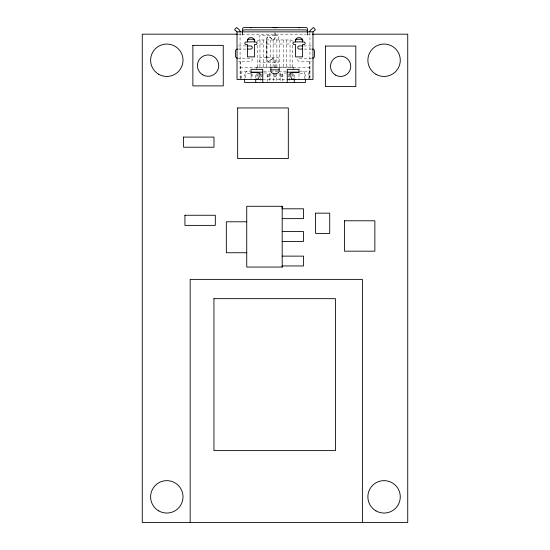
<?xml version="1.0" encoding="UTF-8"?>
<svg xmlns="http://www.w3.org/2000/svg" width="550" height="550" viewBox="0 0 550 550"><rect width="100%" height="100%" fill="white"/><g stroke="black" fill="none" stroke-linecap="round" stroke-linejoin="round"><path stroke-width="0.41" stroke-dasharray="2.75 2.06" d="M241.326 78.616L241.326 72.683L241.773 71.603L242.846 71.163L250.333 71.163M292.6 73.391L292.607 76.546A3.204 2.626 -90 0 0 292.854 77.646M304.377 78.616L304.322 72.284L302.844 71.163M257.338 41.463L257.868 40.556L259.298 39.957L290.702 39.957L292.132 40.556L292.662 41.463M247.177 71.163L245.678 72.284L245.623 79.468M238.487 34.182L241.065 34.182M241.924 34.182L306.357 34.182M307.216 34.182L311.513 34.182M274.897 35.399L259.806 35.399L259.806 39.957M275.103 35.399L278.548 35.399L278.548 39.957M259.957 44.014L263.704 44.014M266.544 44.014L270.291 44.014M273.123 44.014L276.877 44.014M279.709 44.014L283.456 44.014M286.296 44.014L290.043 44.014M238.535 45.939L246.235 45.939M303.765 45.939L311.465 45.939M238.37 49.074L245.761 49.074M304.239 49.074L312.448 49.074M266.798 57.688L259.806 57.688L259.806 62.246L274.897 62.246M266.998 57.688L278.548 57.688L278.548 62.246L275.103 62.246M237.552 58.197L250.69 58.197A1.567 1.567 0 0 1 252.258 59.764A1.567 1.567 0 0 1 250.69 61.332L238.645 61.332M311.63 58.197L299.31 58.197A1.567 1.567 0 0 0 297.743 59.764A1.567 1.567 0 0 0 299.31 61.332L311.355 61.332M269.156 67.107L257.675 67.107A0.811 0.811 0 0 0 256.871 67.918M269.981 67.107L280.019 67.107M280.844 67.107L292.325 67.107A0.811 0.811 0 0 1 293.129 67.918M240.103 67.313L309.897 67.313L309.897 79.468M271.679 67.616L278.321 67.616M263.615 71.163L269.521 71.163M270.359 71.163L277.949 71.163M278.795 71.163L286.385 71.163M299.668 71.163L307.154 71.163L308.227 71.603L308.674 72.683L308.674 78.616M263.911 72.985L267.149 72.985L267.149 82.507M286.901 72.985L282.851 72.985L282.851 82.507M250.058 73.391L246.634 73.391A2.028 2.028 0 0 0 244.613 75.412L244.613 79.468M299.942 73.391L303.366 73.391A2.028 2.028 0 0 1 305.387 75.412L305.387 79.468M260.562 74.401L263.099 74.401M267.149 74.401L269.679 74.401M273.735 74.401L276.265 74.401M280.321 74.401L282.851 74.401M287.746 74.401L289.438 74.401M260.562 75.921L263.099 75.921M267.149 75.921L269.679 75.921M273.735 75.921L276.265 75.921M280.321 75.921L282.851 75.921M287.746 75.921L289.438 75.921M260.562 76.244L262.254 76.244M267.149 76.244L269.679 76.244M273.735 76.244L276.265 76.244M280.321 76.244L282.851 76.244M287.746 76.244L289.438 76.244M262.742 79.468L286.901 79.468M309.946 32.684L309.946 78.636M309.21 61.332L309.203 78.643M299.007 73.796L299.007 79.468M294.498 77.846L294.498 75.412A2.028 2.028 0 0 1 295.515 73.659M293.129 67.313L293.129 71.163M293.129 73.796L293.129 79.468M292.731 45.361L292.731 67.313M290.043 39.957L290.043 67.313M289.438 72.985L289.438 82.507M286.296 39.957L286.296 67.313M283.456 39.957L283.456 67.313M280.321 72.985L280.321 82.507M279.709 39.957L279.709 67.313M279.153 73.391L279.153 79.468M276.877 39.957L276.877 67.313M276.265 72.985L276.265 82.507M275.103 32.622L275.103 37.984A1.622 1.622 0 0 1 272.559 39.318L269.218 37.022A1.416 1.416 0 0 0 266.998 38.191L266.998 59.764A1.416 1.416 0 0 0 269.218 60.933L272.559 58.63A1.622 1.622 0 0 1 275.103 59.971L275.103 67.107M274.897 32.622L274.897 37.984A1.416 1.416 0 0 1 272.676 39.153L269.335 36.85A1.622 1.622 0 0 0 266.798 38.191L266.798 59.764A1.622 1.622 0 0 0 269.335 61.098L272.676 58.802A1.416 1.416 0 0 1 274.897 59.971L274.897 67.107M273.735 72.985L273.735 82.507M273.123 39.957L273.123 67.313M270.847 73.391L270.847 79.468M270.291 39.957L270.291 67.313M269.679 72.985L269.679 82.507M266.544 39.957L266.544 67.313M263.704 39.957L263.704 67.313M260.562 72.985L260.562 82.507M259.957 39.957L259.957 67.313M257.4 73.391L257.393 76.546A3.204 2.626 90 0 1 257.146 77.646M257.269 45.361L257.269 67.313M256.871 67.313L256.871 71.163M256.871 73.796L256.871 79.468M255.502 77.846L255.502 75.412A2.028 2.028 0 0 0 254.485 73.659M252.079 73.954L252.079 78.677M251.501 73.954L251.501 78.677M250.992 72.174L250.992 78.657M240.79 61.332L240.797 79.468M240.054 32.684L240.103 79.468"/><path stroke-width="0.82" d="M190.176 522.5L190.176 279.379L362.388 279.379L362.388 522.5M242.584 34.898L242.584 31.556M282.191 267.059L282.191 206.278L246.737 206.278L246.737 267.059L282.191 267.059L282.191 265.959L303.538 265.959L303.538 256.128L282.191 256.128M293.349 79.468A3.204 2.626 -90 0 1 290.868 76.546L290.861 73.322M240.054 31.859A2.578 2.578 0 0 0 238.989 29.549L236.521 27.5L234.582 29.837L237.016 31.859L312.984 31.859L315.418 29.837L313.479 27.5L311.011 29.549A2.578 2.578 0 0 0 309.946 31.859M237.627 34.182L142.271 34.182L142.271 522.5L407.729 522.5L407.729 34.182L312.373 34.182M247.397 41.883L254.485 41.883M295.515 41.883L302.603 41.883M247.259 45.939L250.69 45.939A1.567 1.567 0 0 1 252.258 47.506A1.567 1.567 0 0 1 250.69 49.074L247.404 49.074M302.741 45.939L299.31 45.939A1.567 1.567 0 0 0 297.743 47.506A1.567 1.567 0 0 0 299.31 49.074L302.596 49.074M270.847 69.843L279.153 69.843M250.992 72.174L262.742 72.174M287.258 72.174L299.007 72.174M262.742 79.468L237.016 79.468L237.016 31.859M287.258 79.468L312.984 79.468L312.984 31.859M282.191 218.632L303.538 218.632L303.538 208.801L282.191 208.801L282.191 206.278M246.737 221.788L226.332 221.788L226.332 252.746L246.737 252.746M282.191 231.591L303.538 231.591L303.538 241.423L282.191 241.423M259.139 73.322L259.132 76.546A3.204 2.626 90 0 1 256.651 79.468M307.416 34.898L307.416 28.765A2.028 1.265 0 0 0 305.387 27.5L244.613 27.5A2.028 1.265 0 0 0 242.584 28.765L242.584 31.859M305.387 79.468L305.387 82.507L244.613 82.507L244.613 79.468M294.278 79.468L294.278 82.507M287.258 82.507L287.258 69.334L299.007 69.334L299.007 72.373L291.686 72.373A1.011 0.832 -90 0 0 290.861 73.391M279.153 67.815L279.153 70.854A2.53 2.53 0 0 1 276.623 73.391L273.377 73.391A2.53 2.53 0 0 1 270.847 70.854L270.847 67.815M262.742 82.507L262.742 69.334L250.992 69.334L250.992 72.373L258.314 72.373A1.011 0.832 90 0 1 259.139 73.391M255.722 79.468L255.722 82.507M256.568 72.373A1.011 0.832 90 0 1 257.29 72.882M247.397 41.009A2.028 1.753 0 0 1 249.425 39.249L252.464 39.249A2.028 1.753 0 0 1 254.485 41.009M307.416 31.137A2.028 1.265 0 0 0 305.387 29.879L244.613 29.879A2.028 1.265 0 0 0 242.584 31.137M272.972 27.5A2.028 1.265 0 0 1 274.409 27.871M256.362 78.822A3.204 2.626 90 0 1 254.911 79.468M302.603 41.009A2.028 1.753 0 0 0 300.575 39.249L297.536 39.249A2.028 1.753 0 0 0 295.515 41.009M292.71 72.882A1.011 0.832 -90 0 1 293.432 72.373M295.089 79.468A3.204 2.626 -90 0 1 293.638 78.822M298.299 27.5A2.028 1.265 0 0 1 299.729 27.871M275.591 27.871A2.028 1.265 0 0 1 277.028 27.5M312.448 49.074A2.028 2.028 0 0 1 314.476 51.102L314.476 56.169A2.028 2.028 0 0 1 312.448 58.197M237.552 58.197A2.028 2.028 0 0 1 235.524 56.169L235.524 51.102A2.028 2.028 0 0 1 237.552 49.074M250.271 27.871A2.028 1.265 0 0 1 251.701 27.5M183.59 137.088L183.59 147.214L213.984 147.214L213.984 137.088L183.59 137.088M184.931 215.256L184.931 225.383L215.318 225.383L215.318 215.256L184.931 215.256M192.871 45.368L192.871 85.889L223.259 85.889L223.259 45.368L192.871 45.368M213.936 298.664L213.936 450.615L335.5 450.615L335.5 298.664L213.936 298.664M237.662 107.944L237.662 158.593L288.317 158.593L288.317 107.944L237.662 107.944M315.597 213.159L315.597 233.42L329.711 233.42L329.711 213.159L315.597 213.159M325.428 46.062L325.428 86.584L355.816 86.584L355.816 46.062L325.428 46.062M344.479 220.784L344.479 251.171L374.866 251.171L374.866 220.784L344.479 220.784M247.466 39.641L247.397 41.986L246.132 41.986A1.265 1.265 0 0 0 244.86 43.251A1.265 1.265 0 0 0 246.132 44.516L247.397 44.516L247.397 56.877L254.485 56.877L254.485 44.516L255.75 44.516A1.265 1.265 0 0 0 257.022 43.251A1.265 1.265 0 0 0 255.75 41.986L254.485 41.986C256.204 37.551 248.744 35.97 247.466 39.641M295.584 39.641L295.515 41.986L294.25 41.986A1.265 1.265 0 0 0 292.978 43.251A1.265 1.265 0 0 0 294.25 44.516L295.515 44.516L295.515 56.877L302.603 56.877L302.603 44.516L303.868 44.516A1.265 1.265 0 0 0 305.14 43.251A1.265 1.265 0 0 0 303.868 41.986L302.603 41.986C304.322 37.551 296.863 35.97 295.584 39.641M158.709 74.284A16.211 16.211 0 0 0 183.019 60.246A16.211 16.211 0 0 0 158.709 46.214A16.211 16.211 0 0 0 158.709 74.284M375.973 74.284A16.211 16.211 0 0 0 400.283 60.246A16.211 16.211 0 0 0 375.973 46.214A16.211 16.211 0 0 0 375.973 74.284M375.973 510.881A16.211 16.211 0 0 0 400.283 496.842A16.211 16.211 0 0 0 375.973 482.804A16.211 16.211 0 0 0 375.973 510.881M158.709 510.881A16.211 16.211 0 0 0 183.019 496.842A16.211 16.211 0 0 0 158.709 482.804A16.211 16.211 0 0 0 158.709 510.881M335.562 75.096A10.127 10.127 0 0 0 350.756 66.323A10.127 10.127 0 0 0 335.562 57.551A10.127 10.127 0 0 0 335.562 75.096M202.737 74.855A10.656 10.656 0 0 0 218.721 65.629A10.656 10.656 0 0 0 202.737 56.403A10.656 10.656 0 0 0 202.737 74.855"/></g></svg>
